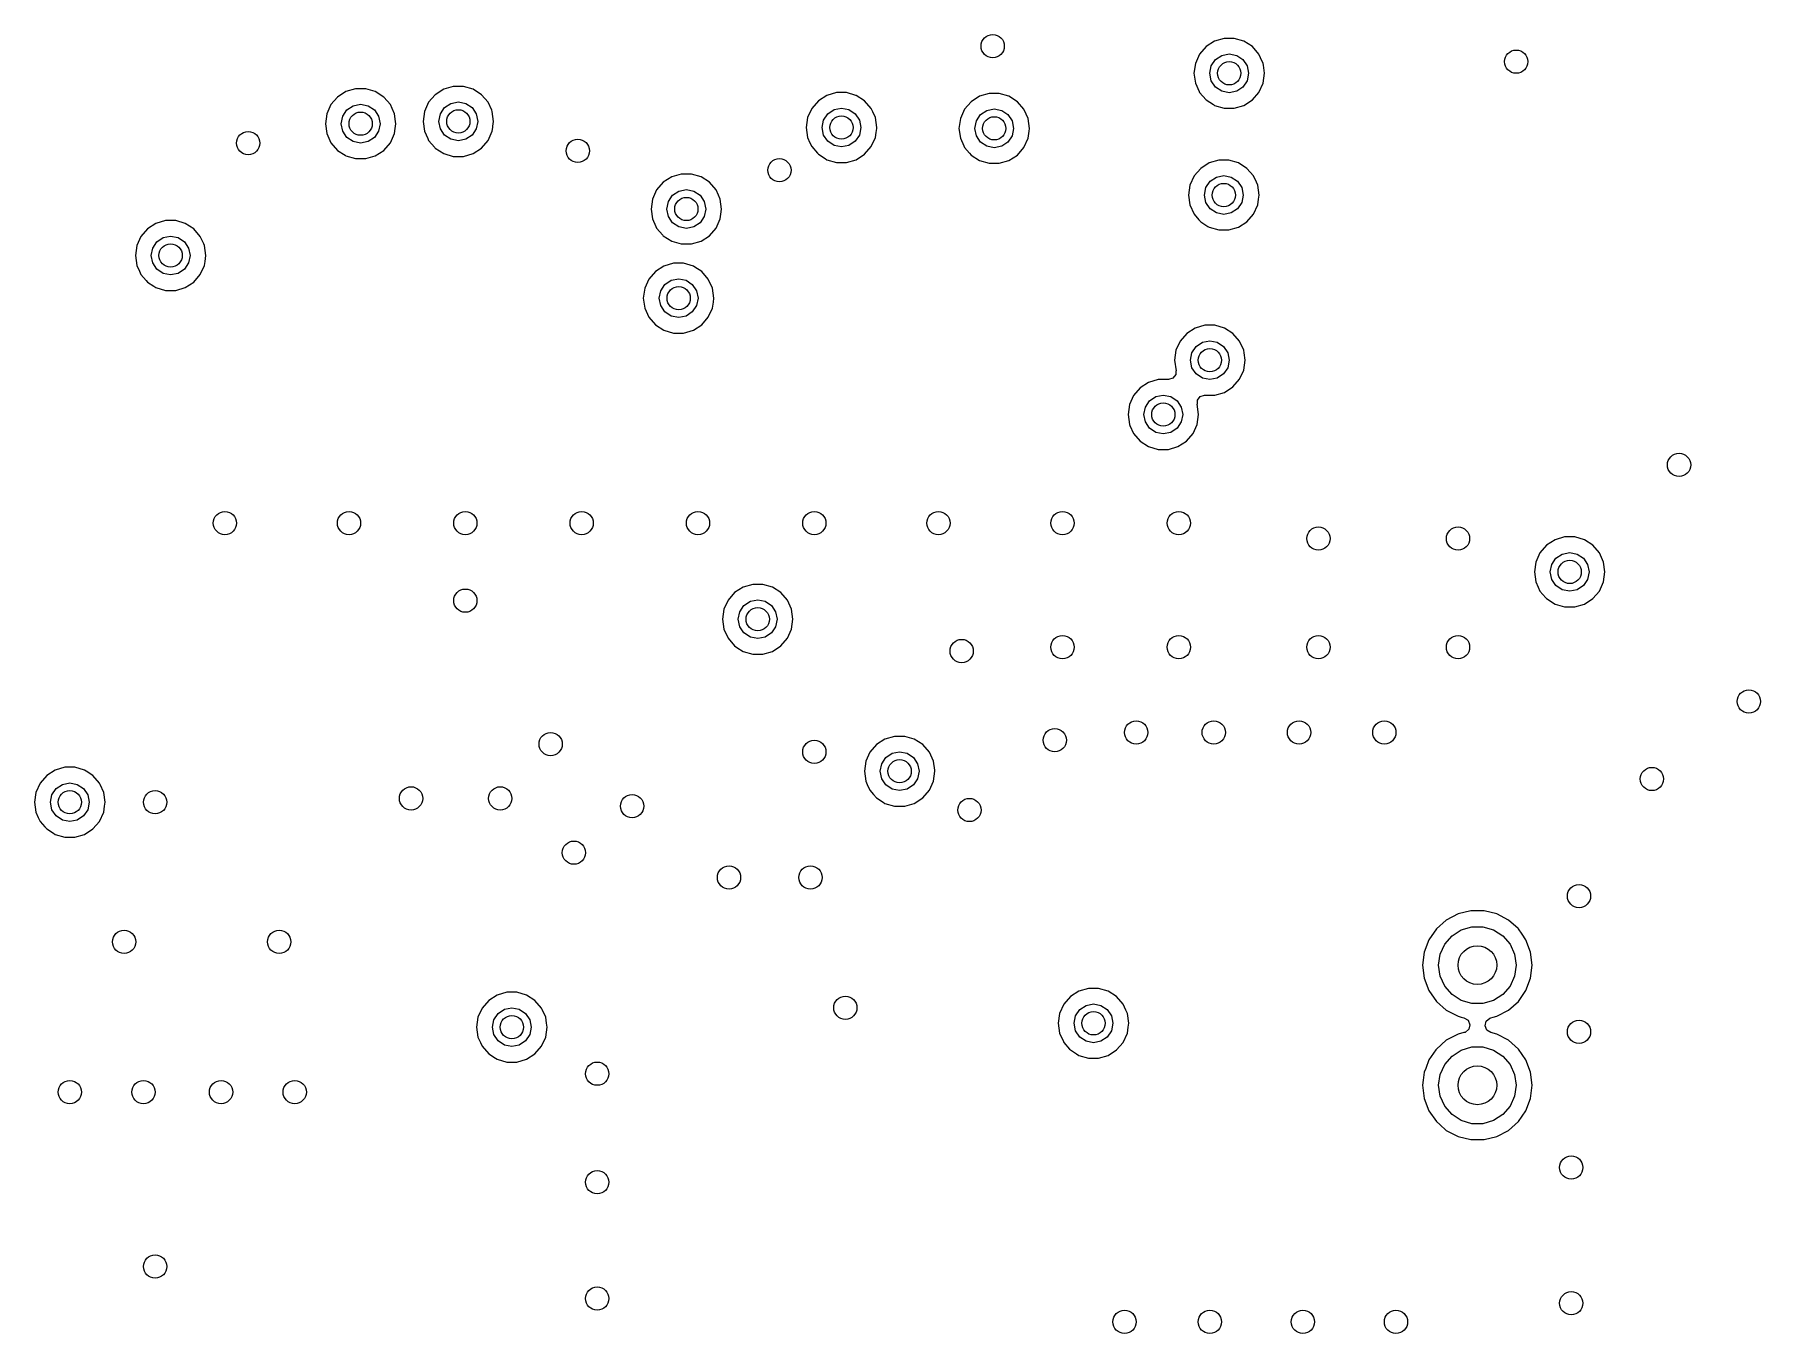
# Model space of a CAD drawing. Extents: x 100.3 to 185, y -144.7 to -85.3.
# Drawn here: x 121.64 to 143.9, y -121.15 to -104.4 of the extents above; entities that cross this region are included whole.
import ezdxf

# ---------------------------------------------------------------- set-up
doc = ezdxf.new("R2010")
doc.units = 0
doc.layers.add('BLACK', color=7, linetype='CONTINUOUS')

msp = doc.modelspace()

# ---------------------------------------------------------------- linework, layer by layer
at = {"layer": 'BLACK', "linetype": 'CONTINUOUS'}
for p, q in [((136.752, -104.556), (136.667, -104.654)), ((136.861, -104.486), (136.752, -104.556)), ((136.985, -104.45), (136.861, -104.486)), ((136.861, -104.486), (136.861, -104.486)), ((137.115, -104.45), (136.985, -104.45)), ((136.985, -104.45), (136.985, -104.45)), ((137.239, -104.486), (137.115, -104.45)), ((137.115, -104.45), (137.115, -104.45)), ((137.348, -104.556), (137.239, -104.486)), ((137.239, -104.486), (137.239, -104.486)), ((137.239, -104.486), (137.239, -104.486)), ((137.239, -104.486), (137.239, -104.486)), ((137.433, -104.654), (137.348, -104.556)), ((137.348, -104.556), (137.348, -104.556)), ((137.348, -104.556), (137.348, -104.556)), ((136.613, -104.772), (136.595, -104.9)), ((136.667, -104.654), (136.613, -104.772)), ((136.8, -104.9), (136.819, -104.804)), ((136.819, -104.804), (136.873, -104.723)), ((136.873, -104.723), (136.954, -104.669)), ((136.954, -104.669), (137.05, -104.65)), ((137.05, -104.65), (137.146, -104.669)), ((137.146, -104.669), (137.227, -104.723)), ((137.227, -104.723), (137.281, -104.804)), ((137.281, -104.804), (137.3, -104.9)), ((137.454, -104.7), (137.433, -104.654)), ((137.487, -104.772), (137.454, -104.7)), ((137.49, -104.797), (137.487, -104.772)), ((137.505, -104.9), (137.49, -104.797)), ((136.595, -104.9), (136.595, -104.9)), ((136.595, -104.9), (136.613, -105.028)), ((136.613, -105.028), (136.663, -105.136)), ((136.819, -104.996), (136.8, -104.9)), ((136.873, -105.077), (136.819, -104.996)), ((137.281, -104.996), (137.227, -105.077)), ((137.3, -104.9), (137.281, -104.996)), ((137.433, -105.146), (137.487, -105.028)), ((137.487, -105.028), (137.505, -104.9)), ((125.552, -105.206), (125.467, -105.304)), ((125.661, -105.136), (125.552, -105.206)), ((125.785, -105.099), (125.661, -105.136)), ((125.661, -105.136), (125.661, -105.136)), ((125.915, -105.099), (125.785, -105.099)), ((125.785, -105.099), (125.785, -105.099)), ((126.039, -105.136), (125.915, -105.099)), ((125.915, -105.099), (125.915, -105.099)), ((126.148, -105.206), (126.039, -105.136)), ((126.039, -105.136), (126.039, -105.136)), ((126.039, -105.136), (126.039, -105.136)), ((126.039, -105.136), (126.039, -105.136)), ((126.233, -105.304), (126.148, -105.206)), ((126.148, -105.206), (126.148, -105.206)), ((126.148, -105.206), (126.148, -105.206)), ((126.812, -105.176), (126.727, -105.274)), ((126.921, -105.106), (126.812, -105.176)), ((127.045, -105.069), (126.921, -105.106)), ((126.921, -105.106), (126.921, -105.106)), ((127.175, -105.069), (127.045, -105.069)), ((127.045, -105.069), (127.045, -105.069)), ((127.299, -105.106), (127.175, -105.069)), ((127.175, -105.069), (127.175, -105.069)), ((127.408, -105.176), (127.299, -105.106)), ((127.299, -105.106), (127.299, -105.106)), ((127.299, -105.106), (127.299, -105.106)), ((127.299, -105.106), (127.299, -105.106)), ((127.493, -105.274), (127.408, -105.176)), ((127.408, -105.176), (127.408, -105.176)), ((127.408, -105.176), (127.408, -105.176)), ((131.752, -105.256), (131.667, -105.354)), ((131.861, -105.186), (131.752, -105.256)), ((131.985, -105.149), (131.861, -105.186)), ((131.861, -105.186), (131.861, -105.186)), ((132.115, -105.149), (131.985, -105.149)), ((131.985, -105.149), (131.985, -105.149)), ((132.234, -105.185), (132.115, -105.149)), ((132.115, -105.149), (132.115, -105.149)), ((132.239, -105.186), (132.234, -105.185)), ((132.348, -105.256), (132.239, -105.186)), ((132.239, -105.186), (132.239, -105.186)), ((132.239, -105.186), (132.239, -105.186)), ((132.433, -105.354), (132.348, -105.256)), ((132.348, -105.256), (132.348, -105.256)), ((132.348, -105.256), (132.348, -105.256)), ((133.722, -105.266), (133.637, -105.364)), ((133.831, -105.196), (133.722, -105.266)), ((133.955, -105.159), (133.831, -105.196)), ((133.831, -105.196), (133.831, -105.196)), ((134.085, -105.159), (133.955, -105.159)), ((133.955, -105.159), (133.955, -105.159)), ((134.209, -105.196), (134.085, -105.159)), ((134.085, -105.159), (134.085, -105.159)), ((134.318, -105.266), (134.209, -105.196)), ((134.209, -105.196), (134.209, -105.196)), ((134.209, -105.196), (134.209, -105.196)), ((134.209, -105.196), (134.209, -105.196)), ((134.403, -105.364), (134.318, -105.266)), ((134.318, -105.266), (134.318, -105.266)), ((134.318, -105.266), (134.318, -105.266)), ((136.663, -105.136), (136.667, -105.146)), ((136.667, -105.146), (136.752, -105.244)), ((136.752, -105.244), (136.752, -105.244)), ((136.752, -105.244), (136.845, -105.304)), ((136.954, -105.131), (136.873, -105.077)), ((137.05, -105.15), (136.954, -105.131)), ((137.146, -105.131), (137.05, -105.15)), ((137.227, -105.077), (137.146, -105.131)), ((137.239, -105.314), (137.348, -105.244)), ((137.348, -105.244), (137.433, -105.146)), ((125.413, -105.422), (125.395, -105.55)), ((125.467, -105.304), (125.413, -105.422)), ((125.6, -105.55), (125.619, -105.454)), ((125.619, -105.454), (125.673, -105.373)), ((125.673, -105.373), (125.754, -105.319)), ((125.754, -105.319), (125.85, -105.3)), ((125.85, -105.3), (125.946, -105.319)), ((125.946, -105.319), (126.027, -105.373)), ((126.027, -105.373), (126.081, -105.454)), ((126.081, -105.454), (126.1, -105.55)), ((126.256, -105.354), (126.233, -105.304)), ((126.287, -105.422), (126.256, -105.354)), ((126.301, -105.52), (126.287, -105.422)), ((126.673, -105.392), (126.655, -105.52)), ((126.727, -105.274), (126.673, -105.392)), ((126.86, -105.52), (126.879, -105.424)), ((126.879, -105.424), (126.933, -105.343)), ((126.933, -105.343), (127.014, -105.289)), ((127.014, -105.289), (127.11, -105.27)), ((127.11, -105.27), (127.206, -105.289)), ((127.206, -105.289), (127.287, -105.343)), ((127.287, -105.343), (127.341, -105.424)), ((127.341, -105.424), (127.36, -105.52)), ((127.54, -105.376), (127.493, -105.274)), ((127.547, -105.392), (127.54, -105.376)), ((127.565, -105.52), (127.547, -105.392)), ((131.613, -105.472), (131.595, -105.6)), ((131.667, -105.354), (131.613, -105.472)), ((131.819, -105.504), (131.873, -105.423)), ((131.873, -105.423), (131.954, -105.369)), ((131.954, -105.369), (132.05, -105.35)), ((132.05, -105.35), (132.146, -105.369)), ((132.146, -105.369), (132.227, -105.423)), ((132.227, -105.423), (132.281, -105.504)), ((132.454, -105.399), (132.433, -105.354)), ((132.487, -105.472), (132.454, -105.399)), ((132.505, -105.6), (132.487, -105.472)), ((133.583, -105.482), (133.565, -105.61)), ((133.637, -105.364), (133.583, -105.482)), ((133.789, -105.514), (133.843, -105.433)), ((133.843, -105.433), (133.924, -105.379)), ((133.924, -105.379), (134.02, -105.36)), ((134.02, -105.36), (134.116, -105.379)), ((134.116, -105.379), (134.197, -105.433)), ((134.197, -105.433), (134.251, -105.514)), ((134.432, -105.428), (134.403, -105.364)), ((134.457, -105.482), (134.432, -105.428)), ((134.475, -105.61), (134.457, -105.482)), ((136.845, -105.304), (136.861, -105.314)), ((136.861, -105.314), (136.985, -105.35)), ((136.985, -105.35), (136.985, -105.35)), ((136.985, -105.35), (137.115, -105.35)), ((137.115, -105.35), (137.239, -105.314)), ((137.115, -105.35), (137.115, -105.35)), ((125.395, -105.55), (125.395, -105.55)), ((125.395, -105.55), (125.413, -105.678)), ((125.413, -105.678), (125.441, -105.738)), ((125.619, -105.646), (125.6, -105.55)), ((125.673, -105.727), (125.619, -105.646)), ((126.081, -105.646), (126.027, -105.727)), ((126.1, -105.55), (126.081, -105.646)), ((126.233, -105.796), (126.287, -105.678)), ((126.287, -105.678), (126.296, -105.612)), ((126.296, -105.612), (126.305, -105.55)), ((126.305, -105.55), (126.301, -105.52)), ((126.305, -105.55), (126.305, -105.55)), ((126.655, -105.52), (126.655, -105.52)), ((126.655, -105.52), (126.673, -105.648)), ((126.673, -105.648), (126.716, -105.741)), ((126.879, -105.616), (126.86, -105.52)), ((126.933, -105.697), (126.879, -105.616)), ((127.014, -105.751), (126.933, -105.697)), ((127.287, -105.697), (127.206, -105.751)), ((127.341, -105.616), (127.287, -105.697)), ((127.36, -105.52), (127.341, -105.616)), ((127.493, -105.766), (127.547, -105.648)), ((127.547, -105.648), (127.554, -105.6)), ((127.554, -105.6), (127.556, -105.582)), ((127.556, -105.582), (127.565, -105.52)), ((127.565, -105.52), (127.565, -105.52)), ((131.595, -105.6), (131.595, -105.6)), ((131.595, -105.6), (131.613, -105.728)), ((131.8, -105.6), (131.819, -105.504)), ((131.819, -105.696), (131.8, -105.6)), ((131.873, -105.777), (131.819, -105.696)), ((132.281, -105.696), (132.227, -105.777)), ((132.281, -105.504), (132.3, -105.6)), ((132.3, -105.6), (132.281, -105.696)), ((132.487, -105.728), (132.496, -105.665)), ((132.496, -105.665), (132.504, -105.61)), ((132.504, -105.61), (132.505, -105.6)), ((132.505, -105.6), (132.505, -105.6)), ((133.565, -105.61), (133.565, -105.61)), ((133.565, -105.61), (133.583, -105.738)), ((133.77, -105.61), (133.789, -105.514)), ((133.789, -105.706), (133.77, -105.61)), ((133.843, -105.787), (133.789, -105.706)), ((134.251, -105.706), (134.197, -105.787)), ((134.251, -105.514), (134.27, -105.61)), ((134.27, -105.61), (134.251, -105.706)), ((134.457, -105.738), (134.47, -105.648)), ((134.47, -105.648), (134.475, -105.612)), ((134.475, -105.612), (134.475, -105.61)), ((134.475, -105.61), (134.475, -105.61)), ((125.441, -105.738), (125.467, -105.796)), ((125.467, -105.796), (125.552, -105.894)), ((125.552, -105.894), (125.552, -105.894)), ((125.552, -105.894), (125.649, -105.956)), ((125.754, -105.781), (125.673, -105.727)), ((125.85, -105.8), (125.754, -105.781)), ((125.946, -105.781), (125.85, -105.8)), ((126.027, -105.727), (125.946, -105.781)), ((126.039, -105.964), (126.148, -105.894)), ((126.148, -105.894), (126.233, -105.796)), ((126.716, -105.741), (126.727, -105.766)), ((126.727, -105.766), (126.805, -105.856)), ((126.805, -105.856), (126.812, -105.864)), ((126.812, -105.864), (126.921, -105.934)), ((127.11, -105.77), (127.014, -105.751)), ((127.206, -105.751), (127.11, -105.77)), ((127.299, -105.934), (127.408, -105.864)), ((127.408, -105.864), (127.493, -105.766)), ((131.613, -105.728), (131.644, -105.796)), ((131.644, -105.796), (131.667, -105.846)), ((131.667, -105.846), (131.739, -105.929)), ((131.739, -105.929), (131.752, -105.944)), ((131.954, -105.831), (131.873, -105.777)), ((132.05, -105.85), (131.954, -105.831)), ((132.146, -105.831), (132.05, -105.85)), ((132.227, -105.777), (132.146, -105.831)), ((132.348, -105.944), (132.433, -105.846)), ((132.433, -105.846), (132.487, -105.728)), ((133.583, -105.738), (133.628, -105.836)), ((133.628, -105.836), (133.637, -105.856)), ((133.637, -105.856), (133.7, -105.929)), ((133.7, -105.929), (133.722, -105.954)), ((133.924, -105.841), (133.843, -105.787)), ((134.02, -105.86), (133.924, -105.841)), ((134.116, -105.841), (134.02, -105.86)), ((134.197, -105.787), (134.116, -105.841)), ((134.318, -105.954), (134.403, -105.856)), ((134.403, -105.856), (134.457, -105.738)), ((125.649, -105.956), (125.661, -105.964)), ((125.661, -105.964), (125.785, -106)), ((125.785, -106), (125.785, -106)), ((125.785, -106), (125.915, -106)), ((125.915, -106), (126.039, -105.964)), ((125.915, -106), (125.915, -106)), ((126.921, -105.934), (126.921, -105.934)), ((126.921, -105.934), (127.045, -105.971)), ((127.045, -105.971), (127.045, -105.971)), ((127.045, -105.971), (127.175, -105.971)), ((127.175, -105.971), (127.299, -105.934)), ((127.175, -105.971), (127.175, -105.971)), ((131.752, -105.944), (131.84, -106)), ((131.84, -106), (131.861, -106.014)), ((131.861, -106.014), (131.985, -106.05)), ((131.985, -106.05), (131.985, -106.05)), ((131.985, -106.05), (132.115, -106.05)), ((132.115, -106.05), (132.239, -106.014)), ((132.115, -106.05), (132.115, -106.05)), ((132.239, -106.014), (132.348, -105.944)), ((133.722, -105.954), (133.831, -106.024)), ((133.831, -106.024), (133.831, -106.024)), ((133.831, -106.024), (133.955, -106.06)), ((133.955, -106.06), (133.955, -106.06)), ((133.955, -106.06), (134.085, -106.06)), ((134.085, -106.06), (134.209, -106.024)), ((134.085, -106.06), (134.085, -106.06)), ((134.209, -106.024), (134.318, -105.954)), ((136.682, -106.126), (136.597, -106.224)), ((136.791, -106.056), (136.682, -106.126)), ((136.915, -106.019), (136.791, -106.056)), ((136.791, -106.056), (136.791, -106.056)), ((137.045, -106.019), (136.915, -106.019)), ((136.915, -106.019), (136.915, -106.019)), ((137.169, -106.056), (137.045, -106.019)), ((137.045, -106.019), (137.045, -106.019)), ((137.278, -106.126), (137.169, -106.056)), ((137.169, -106.056), (137.169, -106.056)), ((137.169, -106.056), (137.169, -106.056)), ((137.169, -106.056), (137.169, -106.056)), ((137.363, -106.224), (137.278, -106.126)), ((137.278, -106.126), (137.278, -106.126)), ((137.278, -106.126), (137.278, -106.126)), ((129.752, -106.306), (129.667, -106.404)), ((129.861, -106.236), (129.752, -106.306)), ((129.985, -106.2), (129.861, -106.236)), ((129.861, -106.236), (129.861, -106.236)), ((130.115, -106.2), (129.985, -106.2)), ((129.985, -106.2), (129.985, -106.2)), ((130.239, -106.236), (130.115, -106.2)), ((130.115, -106.2), (130.115, -106.2)), ((130.348, -106.306), (130.239, -106.236)), ((130.239, -106.236), (130.239, -106.236)), ((130.239, -106.236), (130.239, -106.236)), ((130.239, -106.236), (130.239, -106.236)), ((130.433, -106.404), (130.348, -106.306)), ((130.348, -106.306), (130.348, -106.306)), ((130.348, -106.306), (130.348, -106.306)), ((136.543, -106.342), (136.525, -106.47)), ((136.597, -106.224), (136.543, -106.342)), ((136.73, -106.47), (136.749, -106.374)), ((136.749, -106.374), (136.803, -106.293)), ((136.803, -106.293), (136.884, -106.239)), ((136.884, -106.239), (136.98, -106.22)), ((136.98, -106.22), (137.076, -106.239)), ((137.076, -106.239), (137.157, -106.293)), ((137.157, -106.293), (137.211, -106.374)), ((137.211, -106.374), (137.23, -106.47)), ((137.4, -106.306), (137.363, -106.224)), ((137.417, -106.342), (137.4, -106.306)), ((137.435, -106.47), (137.417, -106.342)), ((129.613, -106.522), (129.595, -106.65)), ((129.667, -106.404), (129.613, -106.522)), ((129.8, -106.65), (129.819, -106.554)), ((129.819, -106.554), (129.873, -106.473)), ((129.873, -106.473), (129.954, -106.419)), ((129.954, -106.419), (130.05, -106.4)), ((130.05, -106.4), (130.146, -106.419)), ((130.146, -106.419), (130.227, -106.473)), ((130.227, -106.473), (130.281, -106.554)), ((130.281, -106.554), (130.3, -106.65)), ((130.463, -106.47), (130.433, -106.404)), ((130.487, -106.522), (130.463, -106.47)), ((130.505, -106.65), (130.487, -106.522)), ((130.487, -106.522), (130.487, -106.522)), ((136.525, -106.47), (136.525, -106.47)), ((136.525, -106.47), (136.543, -106.598)), ((136.543, -106.598), (136.597, -106.716)), ((136.749, -106.566), (136.73, -106.47)), ((136.803, -106.647), (136.749, -106.566)), ((137.211, -106.566), (137.157, -106.647)), ((137.23, -106.47), (137.211, -106.566)), ((137.363, -106.716), (137.417, -106.598)), ((137.417, -106.598), (137.428, -106.522)), ((137.428, -106.522), (137.435, -106.47)), ((137.435, -106.47), (137.435, -106.47)), ((123.335, -106.799), (123.211, -106.835)), ((123.465, -106.799), (123.335, -106.799)), ((123.335, -106.799), (123.335, -106.799)), ((123.589, -106.835), (123.465, -106.799)), ((123.465, -106.799), (123.465, -106.799)), ((129.595, -106.65), (129.595, -106.65)), ((129.595, -106.65), (129.613, -106.778)), ((129.613, -106.778), (129.657, -106.874)), ((129.819, -106.746), (129.8, -106.65)), ((129.873, -106.827), (129.819, -106.746)), ((130.281, -106.746), (130.227, -106.827)), ((130.3, -106.65), (130.281, -106.746)), ((130.433, -106.896), (130.487, -106.778)), ((130.487, -106.778), (130.496, -106.716)), ((130.496, -106.716), (130.505, -106.65)), ((130.505, -106.65), (130.505, -106.65)), ((136.597, -106.716), (136.597, -106.716)), ((136.597, -106.716), (136.66, -106.789)), ((136.66, -106.789), (136.682, -106.814)), ((136.682, -106.814), (136.776, -106.874)), ((136.884, -106.701), (136.803, -106.647)), ((136.98, -106.72), (136.884, -106.701)), ((137.076, -106.701), (136.98, -106.72)), ((137.157, -106.647), (137.076, -106.701)), ((137.169, -106.884), (137.278, -106.814)), ((137.278, -106.814), (137.363, -106.716)), ((123.017, -107.003), (122.963, -107.121)), ((123.102, -106.906), (123.017, -107.003)), ((123.211, -106.835), (123.102, -106.906)), ((123.211, -106.835), (123.211, -106.835)), ((123.223, -107.073), (123.304, -107.019)), ((123.304, -107.019), (123.4, -106.999)), ((123.4, -106.999), (123.496, -107.019)), ((123.496, -107.019), (123.577, -107.073)), ((123.698, -106.906), (123.589, -106.835)), ((123.589, -106.835), (123.589, -106.835)), ((123.589, -106.835), (123.589, -106.835)), ((123.589, -106.835), (123.589, -106.835)), ((123.783, -107.003), (123.698, -106.906)), ((123.698, -106.906), (123.698, -106.906)), ((123.698, -106.906), (123.698, -106.906)), ((123.827, -107.1), (123.783, -107.003)), ((129.657, -106.874), (129.667, -106.896)), ((129.667, -106.896), (129.745, -106.986)), ((129.745, -106.986), (129.752, -106.994)), ((129.752, -106.994), (129.861, -107.064)), ((129.954, -106.881), (129.873, -106.827)), ((130.05, -106.9), (129.954, -106.881)), ((130.146, -106.881), (130.05, -106.9)), ((130.227, -106.827), (130.146, -106.881)), ((130.239, -107.064), (130.348, -106.994)), ((130.348, -106.994), (130.433, -106.896)), ((136.776, -106.874), (136.791, -106.884)), ((136.791, -106.884), (136.915, -106.92)), ((136.915, -106.92), (136.915, -106.92)), ((136.915, -106.92), (137.045, -106.92)), ((137.045, -106.92), (137.169, -106.884)), ((137.045, -106.92), (137.045, -106.92)), ((122.963, -107.121), (122.945, -107.249)), ((122.945, -107.249), (122.945, -107.25)), ((122.945, -107.25), (122.963, -107.378)), ((123.15, -107.249), (123.169, -107.154)), ((123.169, -107.345), (123.15, -107.249)), ((123.169, -107.154), (123.223, -107.073)), ((123.577, -107.073), (123.631, -107.154)), ((123.631, -107.154), (123.65, -107.249)), ((123.65, -107.249), (123.631, -107.345)), ((123.837, -107.121), (123.827, -107.1)), ((123.855, -107.249), (123.837, -107.121)), ((123.844, -107.325), (123.855, -107.25)), ((123.855, -107.25), (123.855, -107.249)), ((129.861, -107.064), (129.861, -107.064)), ((129.861, -107.064), (129.985, -107.1)), ((129.985, -107.1), (129.985, -107.1)), ((129.985, -107.1), (130.115, -107.1)), ((130.115, -107.1), (130.239, -107.064)), ((130.115, -107.1), (130.115, -107.1)), ((122.963, -107.378), (122.998, -107.453)), ((122.998, -107.453), (123.017, -107.496)), ((123.223, -107.426), (123.169, -107.345)), ((123.304, -107.48), (123.223, -107.426)), ((123.4, -107.499), (123.304, -107.48)), ((123.496, -107.48), (123.4, -107.499)), ((123.577, -107.426), (123.496, -107.48)), ((123.631, -107.345), (123.577, -107.426)), ((123.783, -107.496), (123.837, -107.378)), ((123.837, -107.378), (123.844, -107.325)), ((129.652, -107.456), (129.568, -107.554)), ((129.761, -107.386), (129.652, -107.456)), ((129.886, -107.349), (129.761, -107.386)), ((129.761, -107.386), (129.761, -107.386)), ((130.015, -107.349), (129.886, -107.349)), ((129.886, -107.349), (129.886, -107.349)), ((130.14, -107.386), (130.015, -107.349)), ((130.015, -107.349), (130.015, -107.349)), ((130.161, -107.4), (130.14, -107.386)), ((130.14, -107.386), (130.14, -107.386)), ((130.14, -107.386), (130.14, -107.386)), ((130.14, -107.386), (130.14, -107.386)), ((130.249, -107.456), (130.161, -107.4)), ((130.333, -107.554), (130.249, -107.456)), ((130.249, -107.456), (130.249, -107.456)), ((130.249, -107.456), (130.249, -107.456)), ((123.017, -107.496), (123.083, -107.571)), ((123.083, -107.571), (123.102, -107.593)), ((123.102, -107.593), (123.184, -107.646)), ((123.184, -107.646), (123.211, -107.664)), ((123.211, -107.664), (123.335, -107.7)), ((123.335, -107.7), (123.335, -107.7)), ((123.335, -107.7), (123.465, -107.7)), ((123.465, -107.7), (123.589, -107.664)), ((123.465, -107.7), (123.465, -107.7)), ((123.589, -107.664), (123.698, -107.593)), ((123.698, -107.593), (123.783, -107.496)), ((129.514, -107.672), (129.495, -107.8)), ((129.568, -107.554), (129.514, -107.672)), ((129.701, -107.8), (129.72, -107.704)), ((129.72, -107.704), (129.774, -107.623)), ((129.774, -107.623), (129.855, -107.569)), ((129.855, -107.569), (129.951, -107.55)), ((129.951, -107.55), (130.046, -107.569)), ((130.046, -107.569), (130.127, -107.623)), ((130.127, -107.623), (130.181, -107.704)), ((130.181, -107.704), (130.201, -107.8)), ((130.387, -107.672), (130.333, -107.554)), ((130.333, -107.554), (130.333, -107.554)), ((130.406, -107.8), (130.387, -107.672)), ((129.495, -107.8), (129.495, -107.8)), ((129.495, -107.8), (129.514, -107.928)), ((129.514, -107.928), (129.568, -108.046)), ((129.72, -107.896), (129.701, -107.8)), ((129.774, -107.977), (129.72, -107.896)), ((130.181, -107.896), (130.127, -107.977)), ((130.201, -107.8), (130.181, -107.896)), ((130.333, -108.046), (130.387, -107.928)), ((130.387, -107.928), (130.398, -107.85)), ((130.398, -107.85), (130.406, -107.8)), ((130.406, -107.8), (130.406, -107.8)), ((129.568, -108.046), (129.568, -108.046)), ((129.568, -108.046), (129.652, -108.144)), ((129.652, -108.144), (129.652, -108.144)), ((129.652, -108.144), (129.761, -108.214)), ((129.855, -108.031), (129.774, -107.977)), ((129.951, -108.05), (129.855, -108.031)), ((130.046, -108.031), (129.951, -108.05)), ((130.127, -107.977), (130.046, -108.031)), ((130.14, -108.214), (130.249, -108.144)), ((130.249, -108.144), (130.333, -108.046)), ((136.735, -108.149), (136.611, -108.186)), ((136.865, -108.149), (136.735, -108.149)), ((136.735, -108.149), (136.735, -108.149)), ((136.989, -108.186), (136.865, -108.149)), ((136.865, -108.149), (136.865, -108.149)), ((129.761, -108.214), (129.761, -108.214)), ((129.761, -108.214), (129.886, -108.25)), ((129.886, -108.25), (129.886, -108.25)), ((129.886, -108.25), (130.015, -108.25)), ((130.015, -108.25), (130.14, -108.214)), ((130.015, -108.25), (130.015, -108.25)), ((136.417, -108.354), (136.363, -108.472)), ((136.502, -108.256), (136.417, -108.354)), ((136.611, -108.186), (136.502, -108.256)), ((136.611, -108.186), (136.611, -108.186)), ((136.623, -108.423), (136.704, -108.369)), ((136.704, -108.369), (136.8, -108.35)), ((136.8, -108.35), (136.896, -108.369)), ((136.896, -108.369), (136.977, -108.423)), ((137.098, -108.256), (136.989, -108.186)), ((136.989, -108.186), (136.989, -108.186)), ((136.989, -108.186), (136.989, -108.186)), ((136.989, -108.186), (136.989, -108.186)), ((137.183, -108.354), (137.098, -108.256)), ((137.098, -108.256), (137.098, -108.256)), ((137.098, -108.256), (137.098, -108.256)), ((137.237, -108.472), (137.183, -108.354)), ((137.183, -108.354), (137.183, -108.354)), ((136.363, -108.472), (136.345, -108.6)), ((136.345, -108.6), (136.345, -108.6)), ((136.345, -108.6), (136.364, -108.735)), ((136.55, -108.6), (136.569, -108.504)), ((136.569, -108.696), (136.55, -108.6)), ((136.569, -108.504), (136.623, -108.423)), ((136.977, -108.423), (137.031, -108.504)), ((137.031, -108.504), (137.05, -108.6)), ((137.05, -108.6), (137.031, -108.696)), ((137.242, -108.505), (137.237, -108.472)), ((137.237, -108.728), (137.255, -108.6)), ((137.255, -108.6), (137.242, -108.505)), ((136.36, -108.784), (136.323, -108.832)), ((136.361, -108.736), (136.36, -108.784)), ((136.364, -108.735), (136.361, -108.736)), ((136.623, -108.777), (136.569, -108.696)), ((136.704, -108.831), (136.623, -108.777)), ((136.977, -108.777), (136.896, -108.831)), ((137.031, -108.696), (136.977, -108.777)), ((137.183, -108.846), (137.237, -108.728)), ((135.902, -108.956), (135.817, -109.054)), ((136.011, -108.886), (135.902, -108.956)), ((136.135, -108.849), (136.011, -108.886)), ((136.011, -108.886), (136.011, -108.886)), ((136.267, -108.849), (136.135, -108.849)), ((136.323, -108.832), (136.267, -108.849)), ((136.8, -108.85), (136.704, -108.831)), ((136.896, -108.831), (136.8, -108.85)), ((136.865, -109.05), (136.989, -109.014)), ((136.989, -109.014), (137.098, -108.944)), ((137.098, -108.944), (137.183, -108.846)), ((135.763, -109.172), (135.745, -109.3)), ((135.817, -109.054), (135.763, -109.172)), ((135.95, -109.3), (135.969, -109.204)), ((135.969, -109.204), (136.023, -109.123)), ((136.023, -109.123), (136.104, -109.069)), ((136.104, -109.069), (136.2, -109.05)), ((136.2, -109.05), (136.296, -109.069)), ((136.296, -109.069), (136.377, -109.123)), ((136.377, -109.123), (136.431, -109.204)), ((136.431, -109.204), (136.45, -109.3)), ((136.636, -109.165), (136.639, -109.164)), ((136.655, -109.3), (136.636, -109.165)), ((136.639, -109.164), (136.64, -109.116)), ((136.64, -109.116), (136.677, -109.068)), ((136.677, -109.068), (136.733, -109.05)), ((136.733, -109.05), (136.865, -109.05)), ((136.865, -109.05), (136.865, -109.05)), ((135.745, -109.3), (135.745, -109.3)), ((135.745, -109.3), (135.763, -109.428)), ((135.763, -109.428), (135.769, -109.441)), ((135.769, -109.441), (135.817, -109.546)), ((135.969, -109.396), (135.95, -109.3)), ((136.023, -109.477), (135.969, -109.396)), ((136.104, -109.531), (136.023, -109.477)), ((136.377, -109.477), (136.296, -109.531)), ((136.431, -109.396), (136.377, -109.477)), ((136.45, -109.3), (136.431, -109.396)), ((136.583, -109.546), (136.637, -109.428)), ((136.637, -109.428), (136.655, -109.3)), ((136.655, -109.3), (136.655, -109.3)), ((135.817, -109.546), (135.902, -109.644)), ((135.902, -109.644), (135.902, -109.644)), ((135.902, -109.644), (136.011, -109.714)), ((136.011, -109.714), (136.011, -109.714)), ((136.011, -109.714), (136.135, -109.75)), ((136.2, -109.55), (136.104, -109.531)), ((136.296, -109.531), (136.2, -109.55)), ((136.265, -109.75), (136.389, -109.714)), ((136.389, -109.714), (136.498, -109.644)), ((136.498, -109.644), (136.583, -109.546)), ((136.135, -109.75), (136.135, -109.75)), ((136.135, -109.75), (136.265, -109.75)), ((136.265, -109.75), (136.265, -109.75)), ((141.142, -110.986), (141.057, -111.084)), ((141.251, -110.916), (141.142, -110.986)), ((141.375, -110.879), (141.251, -110.916)), ((141.251, -110.916), (141.251, -110.916)), ((141.505, -110.879), (141.375, -110.879)), ((141.375, -110.879), (141.375, -110.879)), ((141.629, -110.916), (141.505, -110.879)), ((141.505, -110.879), (141.505, -110.879)), ((141.738, -110.986), (141.629, -110.916)), ((141.629, -110.916), (141.629, -110.916)), ((141.629, -110.916), (141.629, -110.916)), ((141.629, -110.916), (141.629, -110.916)), ((141.823, -111.084), (141.738, -110.986)), ((141.738, -110.986), (141.738, -110.986)), ((141.738, -110.986), (141.738, -110.986)), ((141.003, -111.202), (140.985, -111.33)), ((141.057, -111.084), (141.003, -111.202)), ((141.19, -111.33), (141.209, -111.234)), ((141.209, -111.234), (141.263, -111.153)), ((141.263, -111.153), (141.344, -111.099)), ((141.344, -111.099), (141.44, -111.08)), ((141.44, -111.08), (141.536, -111.099)), ((141.536, -111.099), (141.617, -111.153)), ((141.617, -111.153), (141.671, -111.234)), ((141.671, -111.234), (141.69, -111.33)), ((141.877, -111.202), (141.823, -111.084)), ((141.895, -111.33), (141.877, -111.202)), ((130.905, -111.49), (130.781, -111.526)), ((131.035, -111.49), (130.905, -111.49)), ((130.905, -111.49), (130.905, -111.49)), ((131.159, -111.526), (131.035, -111.49)), ((131.035, -111.49), (131.035, -111.49)), ((140.985, -111.33), (140.985, -111.33)), ((140.985, -111.33), (141.003, -111.458)), ((141.003, -111.458), (141.034, -111.526)), ((141.209, -111.426), (141.19, -111.33)), ((141.263, -111.507), (141.209, -111.426)), ((141.671, -111.426), (141.617, -111.507)), ((141.69, -111.33), (141.671, -111.426)), ((141.823, -111.576), (141.877, -111.458)), ((141.877, -111.458), (141.895, -111.33)), ((130.587, -111.694), (130.534, -111.812)), ((130.672, -111.596), (130.587, -111.694)), ((130.781, -111.526), (130.672, -111.596)), ((130.781, -111.526), (130.781, -111.526)), ((130.793, -111.764), (130.875, -111.709)), ((130.875, -111.709), (130.97, -111.69)), ((130.97, -111.69), (131.066, -111.709)), ((131.066, -111.709), (131.147, -111.764)), ((131.268, -111.596), (131.159, -111.526)), ((131.159, -111.526), (131.159, -111.526)), ((131.159, -111.526), (131.159, -111.526)), ((131.159, -111.526), (131.159, -111.526)), ((131.353, -111.694), (131.268, -111.596)), ((131.268, -111.596), (131.268, -111.596)), ((131.268, -111.596), (131.268, -111.596)), ((131.407, -111.812), (131.353, -111.694)), ((141.034, -111.526), (141.057, -111.576)), ((141.057, -111.576), (141.133, -111.664)), ((141.133, -111.664), (141.142, -111.674)), ((141.142, -111.674), (141.251, -111.744)), ((141.344, -111.561), (141.263, -111.507)), ((141.44, -111.58), (141.344, -111.561)), ((141.536, -111.561), (141.44, -111.58)), ((141.617, -111.507), (141.536, -111.561)), ((141.629, -111.744), (141.738, -111.674)), ((141.738, -111.674), (141.823, -111.576)), ((130.534, -111.812), (130.515, -111.94)), ((130.515, -111.94), (130.515, -111.94)), ((130.515, -111.94), (130.534, -112.069)), ((130.72, -111.94), (130.739, -111.845)), ((130.739, -112.036), (130.72, -111.94)), ((130.739, -111.845), (130.793, -111.764)), ((131.147, -111.764), (131.201, -111.845)), ((131.201, -111.845), (131.22, -111.94)), ((131.22, -111.94), (131.201, -112.036)), ((131.425, -111.94), (131.407, -111.812)), ((131.407, -112.069), (131.425, -111.94)), ((141.251, -111.744), (141.251, -111.744)), ((141.251, -111.744), (141.375, -111.78)), ((141.375, -111.78), (141.375, -111.78)), ((141.375, -111.78), (141.505, -111.78)), ((141.505, -111.78), (141.629, -111.744)), ((141.505, -111.78), (141.505, -111.78)), ((130.534, -112.069), (130.587, -112.186)), ((130.793, -112.117), (130.739, -112.036)), ((130.875, -112.171), (130.793, -112.117)), ((131.147, -112.117), (131.066, -112.171)), ((131.201, -112.036), (131.147, -112.117)), ((131.353, -112.186), (131.407, -112.069)), ((130.587, -112.186), (130.587, -112.186)), ((130.587, -112.186), (130.672, -112.284)), ((130.672, -112.284), (130.672, -112.284)), ((130.672, -112.284), (130.702, -112.304)), ((130.702, -112.304), (130.781, -112.354)), ((130.781, -112.354), (130.905, -112.391)), ((130.97, -112.19), (130.875, -112.171)), ((131.066, -112.171), (130.97, -112.19)), ((131.035, -112.391), (131.159, -112.354)), ((131.159, -112.354), (131.268, -112.284)), ((131.268, -112.284), (131.353, -112.186)), ((130.905, -112.391), (130.905, -112.391)), ((130.905, -112.391), (131.035, -112.391)), ((131.035, -112.391), (131.035, -112.391)), ((132.611, -113.486), (132.502, -113.556)), ((132.735, -113.45), (132.611, -113.486)), ((132.611, -113.486), (132.611, -113.486)), ((132.865, -113.45), (132.735, -113.45)), ((132.735, -113.45), (132.735, -113.45)), ((132.989, -113.486), (132.865, -113.45)), ((132.865, -113.45), (132.865, -113.45)), ((133.098, -113.556), (132.989, -113.486)), ((132.989, -113.486), (132.989, -113.486)), ((132.989, -113.486), (132.989, -113.486)), ((132.989, -113.486), (132.989, -113.486)), ((132.417, -113.654), (132.363, -113.772)), ((132.502, -113.556), (132.417, -113.654)), ((132.569, -113.804), (132.623, -113.723)), ((132.623, -113.723), (132.704, -113.669)), ((132.704, -113.669), (132.8, -113.65)), ((132.8, -113.65), (132.896, -113.669)), ((132.896, -113.669), (132.977, -113.723)), ((132.977, -113.723), (133.031, -113.804)), ((133.183, -113.654), (133.098, -113.556)), ((133.098, -113.556), (133.098, -113.556)), ((133.098, -113.556), (133.098, -113.556)), ((133.237, -113.772), (133.183, -113.654)), ((133.183, -113.654), (133.183, -113.654)), ((121.911, -113.886), (121.802, -113.956)), ((122.035, -113.849), (121.911, -113.886)), ((121.911, -113.886), (121.911, -113.886)), ((122.165, -113.849), (122.035, -113.849)), ((122.035, -113.849), (122.035, -113.849)), ((122.289, -113.886), (122.165, -113.849)), ((122.165, -113.849), (122.165, -113.849)), ((122.311, -113.9), (122.289, -113.886)), ((122.289, -113.886), (122.289, -113.886)), ((122.289, -113.886), (122.289, -113.886)), ((122.289, -113.886), (122.289, -113.886)), ((122.398, -113.956), (122.311, -113.9)), ((132.363, -113.772), (132.345, -113.9)), ((132.345, -113.9), (132.345, -113.9)), ((132.345, -113.9), (132.363, -114.028)), ((132.55, -113.9), (132.569, -113.804)), ((132.569, -113.996), (132.55, -113.9)), ((133.031, -113.804), (133.05, -113.9)), ((133.05, -113.9), (133.031, -113.996)), ((133.253, -113.886), (133.237, -113.772)), ((133.237, -114.028), (133.255, -113.9)), ((133.255, -113.9), (133.253, -113.886)), ((121.717, -114.054), (121.663, -114.172)), ((121.802, -113.956), (121.717, -114.054)), ((121.869, -114.204), (121.923, -114.123)), ((121.923, -114.123), (122.004, -114.069)), ((122.004, -114.069), (122.1, -114.05)), ((122.1, -114.05), (122.196, -114.069)), ((122.196, -114.069), (122.277, -114.123)), ((122.277, -114.123), (122.331, -114.204)), ((122.483, -114.054), (122.398, -113.956)), ((122.398, -113.956), (122.398, -113.956)), ((122.398, -113.956), (122.398, -113.956)), ((122.491, -114.071), (122.483, -114.054)), ((122.537, -114.172), (122.491, -114.071)), ((132.363, -114.028), (132.383, -114.071)), ((132.383, -114.071), (132.417, -114.146)), ((132.417, -114.146), (132.464, -114.2)), ((132.623, -114.077), (132.569, -113.996)), ((132.704, -114.131), (132.623, -114.077)), ((132.8, -114.15), (132.704, -114.131)), ((132.896, -114.131), (132.8, -114.15)), ((132.977, -114.077), (132.896, -114.131)), ((133.031, -113.996), (132.977, -114.077)), ((133.098, -114.244), (133.183, -114.146)), ((133.183, -114.146), (133.237, -114.028)), ((121.663, -114.172), (121.645, -114.3)), ((121.645, -114.3), (121.645, -114.3)), ((121.645, -114.3), (121.663, -114.428)), ((121.85, -114.3), (121.869, -114.204)), ((121.869, -114.396), (121.85, -114.3)), ((122.331, -114.204), (122.35, -114.3)), ((122.35, -114.3), (122.331, -114.396)), ((122.555, -114.3), (122.537, -114.172)), ((122.537, -114.428), (122.548, -114.35)), ((122.548, -114.35), (122.555, -114.3)), ((122.555, -114.3), (122.555, -114.3)), ((132.464, -114.2), (132.502, -114.244)), ((132.502, -114.244), (132.589, -114.3)), ((132.589, -114.3), (132.611, -114.314)), ((132.611, -114.314), (132.735, -114.35)), ((132.735, -114.35), (132.735, -114.35)), ((132.735, -114.35), (132.865, -114.35)), ((132.865, -114.35), (132.989, -114.314)), ((132.865, -114.35), (132.865, -114.35)), ((132.989, -114.314), (133.098, -114.244)), ((121.663, -114.428), (121.694, -114.496)), ((121.694, -114.496), (121.717, -114.546)), ((121.717, -114.546), (121.777, -114.615)), ((121.923, -114.477), (121.869, -114.396)), ((122.004, -114.531), (121.923, -114.477)), ((122.1, -114.55), (122.004, -114.531)), ((122.196, -114.531), (122.1, -114.55)), ((122.277, -114.477), (122.196, -114.531)), ((122.331, -114.396), (122.277, -114.477)), ((122.398, -114.644), (122.483, -114.546)), ((122.483, -114.546), (122.537, -114.428)), ((121.777, -114.615), (121.802, -114.644)), ((121.802, -114.644), (121.89, -114.7)), ((121.89, -114.7), (121.911, -114.714)), ((121.911, -114.714), (122.035, -114.75)), ((122.035, -114.75), (122.035, -114.75)), ((122.035, -114.75), (122.165, -114.75)), ((122.165, -114.75), (122.289, -114.714)), ((122.165, -114.75), (122.165, -114.75)), ((122.289, -114.714), (122.398, -114.644)), ((140.165, -115.7), (140, -115.74)), ((140.335, -115.7), (140.165, -115.7)), ((140.165, -115.7), (140.165, -115.7)), ((140.5, -115.74), (140.335, -115.7)), ((140.335, -115.7), (140.335, -115.7)), ((139.722, -115.932), (139.625, -116.072)), ((139.849, -115.819), (139.722, -115.932)), ((139.722, -115.932), (139.722, -115.932)), ((139.722, -115.932), (139.722, -115.932)), ((140, -115.74), (139.849, -115.819)), ((139.923, -116.022), (140.042, -115.945)), ((140.042, -115.945), (140.179, -115.905)), ((140.179, -115.905), (140.321, -115.905)), ((140.321, -115.905), (140.458, -115.945)), ((140.458, -115.945), (140.577, -116.022)), ((140.651, -115.819), (140.5, -115.74)), ((140.5, -115.74), (140.5, -115.74)), ((140.5, -115.74), (140.5, -115.74)), ((140.775, -115.929), (140.651, -115.819)), ((140.651, -115.819), (140.651, -115.819)), ((140.778, -115.932), (140.775, -115.929)), ((140.825, -116), (140.778, -115.932)), ((139.625, -116.072), (139.565, -116.231)), ((139.77, -116.259), (139.829, -116.13)), ((139.829, -116.13), (139.923, -116.022)), ((140.577, -116.022), (140.671, -116.13)), ((140.671, -116.13), (140.73, -116.259)), ((140.875, -116.072), (140.825, -116)), ((140.935, -116.231), (140.875, -116.072)), ((139.565, -116.231), (139.544, -116.4)), ((139.75, -116.4), (139.77, -116.259)), ((140.73, -116.259), (140.75, -116.4)), ((140.956, -116.4), (140.935, -116.231)), ((139.544, -116.4), (139.565, -116.569)), ((139.565, -116.569), (139.625, -116.728)), ((139.77, -116.541), (139.75, -116.4)), ((139.829, -116.67), (139.77, -116.541)), ((140.73, -116.541), (140.671, -116.67)), ((140.75, -116.4), (140.73, -116.541)), ((140.875, -116.728), (140.935, -116.569)), ((140.935, -116.569), (140.956, -116.4)), ((127.611, -116.786), (127.502, -116.856)), ((127.735, -116.749), (127.611, -116.786)), ((127.611, -116.786), (127.611, -116.786)), ((127.865, -116.749), (127.735, -116.749)), ((127.735, -116.749), (127.735, -116.749)), ((127.989, -116.786), (127.865, -116.749)), ((127.865, -116.749), (127.865, -116.749)), ((128.098, -116.856), (127.989, -116.786)), ((127.989, -116.786), (127.989, -116.786)), ((127.989, -116.786), (127.989, -116.786)), ((127.989, -116.786), (127.989, -116.786)), ((135.002, -116.806), (134.917, -116.904)), ((135.111, -116.736), (135.002, -116.806)), ((135.235, -116.7), (135.111, -116.736)), ((135.111, -116.736), (135.111, -116.736)), ((135.365, -116.7), (135.235, -116.7)), ((135.235, -116.7), (135.235, -116.7)), ((135.489, -116.736), (135.365, -116.7)), ((135.365, -116.7), (135.365, -116.7)), ((135.598, -116.806), (135.489, -116.736)), ((135.489, -116.736), (135.489, -116.736)), ((135.489, -116.736), (135.489, -116.736)), ((135.489, -116.736), (135.489, -116.736)), ((135.683, -116.904), (135.598, -116.806)), ((135.598, -116.806), (135.598, -116.806)), ((135.598, -116.806), (135.598, -116.806)), ((139.625, -116.728), (139.722, -116.868)), ((139.923, -116.778), (139.829, -116.67)), ((140.042, -116.855), (139.923, -116.778)), ((140.577, -116.778), (140.458, -116.855)), ((140.671, -116.67), (140.577, -116.778)), ((140.778, -116.868), (140.875, -116.728)), ((127.417, -116.954), (127.363, -117.072)), ((127.502, -116.856), (127.417, -116.954)), ((127.569, -117.104), (127.623, -117.023)), ((127.623, -117.023), (127.704, -116.969)), ((127.704, -116.969), (127.8, -116.95)), ((127.8, -116.95), (127.896, -116.969)), ((127.896, -116.969), (127.977, -117.023)), ((127.977, -117.023), (128.031, -117.104)), ((128.183, -116.954), (128.098, -116.856)), ((128.098, -116.856), (128.098, -116.856)), ((128.098, -116.856), (128.098, -116.856)), ((128.192, -116.973), (128.183, -116.954)), ((128.237, -117.072), (128.192, -116.973)), ((134.863, -117.022), (134.845, -117.15)), ((134.917, -116.904), (134.863, -117.022)), ((135.05, -117.15), (135.069, -117.054)), ((135.069, -117.054), (135.123, -116.973)), ((135.123, -116.973), (135.204, -116.919)), ((135.204, -116.919), (135.3, -116.9)), ((135.3, -116.9), (135.396, -116.919)), ((135.396, -116.919), (135.477, -116.973)), ((135.477, -116.973), (135.531, -117.054)), ((135.531, -117.054), (135.55, -117.15)), ((135.718, -116.981), (135.683, -116.904)), ((135.737, -117.022), (135.718, -116.981)), ((135.755, -117.15), (135.737, -117.022)), ((139.722, -116.868), (139.849, -116.981)), ((139.849, -116.981), (140, -117.06)), ((140, -117.06), (140.039, -117.07)), ((140.179, -116.895), (140.042, -116.855)), ((140.321, -116.895), (140.179, -116.895)), ((140.458, -116.855), (140.321, -116.895)), ((140.452, -117.072), (140.5, -117.06)), ((140.5, -117.06), (140.651, -116.981)), ((140.651, -116.981), (140.778, -116.868)), ((127.363, -117.072), (127.345, -117.2)), ((127.345, -117.2), (127.345, -117.2)), ((127.345, -117.2), (127.363, -117.328)), ((127.55, -117.2), (127.569, -117.104)), ((127.569, -117.296), (127.55, -117.2)), ((128.031, -117.104), (128.05, -117.2)), ((128.05, -117.2), (128.031, -117.296)), ((128.248, -117.15), (128.237, -117.072)), ((128.237, -117.328), (128.255, -117.2)), ((128.255, -117.2), (128.248, -117.15)), ((134.845, -117.15), (134.845, -117.15)), ((134.845, -117.15), (134.863, -117.278)), ((134.863, -117.278), (134.913, -117.387)), ((135.069, -117.246), (135.05, -117.15)), ((135.123, -117.327), (135.069, -117.246)), ((135.531, -117.246), (135.477, -117.327)), ((135.55, -117.15), (135.531, -117.246)), ((135.683, -117.396), (135.737, -117.278)), ((135.737, -117.278), (135.748, -117.2)), ((135.748, -117.2), (135.755, -117.15)), ((135.755, -117.15), (135.755, -117.15)), ((140.077, -117.271), (140, -117.29)), ((140.039, -117.07), (140.077, -117.079)), ((140.077, -117.079), (140.129, -117.111)), ((140.091, -117.267), (140.077, -117.271)), ((140.138, -117.227), (140.091, -117.267)), ((140.129, -117.111), (140.152, -117.168)), ((140.152, -117.168), (140.138, -117.227)), ((140.348, -117.182), (140.362, -117.123)), ((140.371, -117.239), (140.348, -117.182)), ((140.362, -117.123), (140.409, -117.083)), ((140.423, -117.271), (140.371, -117.239)), ((140.409, -117.083), (140.423, -117.079)), ((140.423, -117.079), (140.452, -117.072)), ((140.5, -117.29), (140.423, -117.271)), ((127.363, -117.328), (127.394, -117.396)), ((127.394, -117.396), (127.417, -117.446)), ((127.417, -117.446), (127.502, -117.544)), ((127.623, -117.377), (127.569, -117.296)), ((127.704, -117.431), (127.623, -117.377)), ((127.8, -117.45), (127.704, -117.431)), ((127.896, -117.431), (127.8, -117.45)), ((127.977, -117.377), (127.896, -117.431)), ((128.031, -117.296), (127.977, -117.377)), ((128.098, -117.544), (128.183, -117.446)), ((128.183, -117.446), (128.237, -117.328)), ((134.913, -117.387), (134.917, -117.396)), ((134.917, -117.396), (134.992, -117.482)), ((134.992, -117.482), (135.002, -117.494)), ((135.002, -117.494), (135.08, -117.544)), ((135.204, -117.381), (135.123, -117.327)), ((135.3, -117.4), (135.204, -117.381)), ((135.396, -117.381), (135.3, -117.4)), ((135.477, -117.327), (135.396, -117.381)), ((135.489, -117.564), (135.598, -117.494)), ((135.598, -117.494), (135.683, -117.396)), ((139.714, -117.494), (139.625, -117.622)), ((139.722, -117.482), (139.714, -117.494)), ((139.849, -117.369), (139.722, -117.482)), ((139.722, -117.482), (139.722, -117.482)), ((140, -117.29), (139.849, -117.369)), ((139.923, -117.572), (140.042, -117.495)), ((140.042, -117.495), (140.179, -117.455)), ((140.179, -117.455), (140.321, -117.455)), ((140.321, -117.455), (140.458, -117.495)), ((140.458, -117.495), (140.577, -117.572)), ((140.651, -117.369), (140.5, -117.29)), ((140.5, -117.29), (140.5, -117.29)), ((140.5, -117.29), (140.5, -117.29)), ((140.778, -117.482), (140.651, -117.369)), ((140.875, -117.622), (140.778, -117.482)), ((127.502, -117.544), (127.502, -117.544)), ((127.502, -117.544), (127.59, -117.6)), ((127.59, -117.6), (127.611, -117.614)), ((127.611, -117.614), (127.735, -117.65)), ((127.735, -117.65), (127.735, -117.65)), ((127.735, -117.65), (127.865, -117.65)), ((127.865, -117.65), (127.989, -117.614)), ((127.865, -117.65), (127.865, -117.65)), ((127.989, -117.614), (128.098, -117.544)), ((135.08, -117.544), (135.111, -117.564)), ((135.111, -117.564), (135.235, -117.6)), ((135.235, -117.6), (135.235, -117.6)), ((135.235, -117.6), (135.365, -117.6)), ((135.365, -117.6), (135.489, -117.564)), ((135.365, -117.6), (135.365, -117.6)), ((139.625, -117.622), (139.584, -117.731)), ((139.77, -117.809), (139.829, -117.68)), ((139.829, -117.68), (139.923, -117.572)), ((140.577, -117.572), (140.671, -117.68)), ((140.671, -117.68), (140.73, -117.809)), ((140.935, -117.781), (140.875, -117.622)), ((139.552, -117.885), (139.544, -117.95)), ((139.544, -117.95), (139.565, -118.119)), ((139.565, -117.781), (139.552, -117.885)), ((139.584, -117.731), (139.565, -117.781)), ((139.75, -117.95), (139.77, -117.809)), ((139.77, -118.091), (139.75, -117.95)), ((140.73, -117.809), (140.75, -117.95)), ((140.75, -117.95), (140.73, -118.091)), ((140.956, -117.95), (140.935, -117.781)), ((140.935, -118.119), (140.956, -117.95)), ((139.565, -118.119), (139.625, -118.278)), ((139.829, -118.22), (139.77, -118.091)), ((140.73, -118.091), (140.671, -118.22)), ((140.875, -118.278), (140.935, -118.119)), ((139.625, -118.278), (139.722, -118.418)), ((139.923, -118.328), (139.829, -118.22)), ((140.042, -118.405), (139.923, -118.328)), ((140.577, -118.328), (140.458, -118.405)), ((140.671, -118.22), (140.577, -118.328)), ((140.778, -118.418), (140.875, -118.278)), ((139.722, -118.418), (139.722, -118.418)), ((139.722, -118.418), (139.764, -118.456)), ((139.764, -118.456), (139.849, -118.531)), ((139.849, -118.531), (140, -118.61)), ((140, -118.61), (140.165, -118.65)), ((140.179, -118.445), (140.042, -118.405)), ((140.321, -118.445), (140.179, -118.445)), ((140.458, -118.405), (140.321, -118.445)), ((140.335, -118.65), (140.5, -118.61)), ((140.5, -118.61), (140.651, -118.531)), ((140.651, -118.531), (140.778, -118.418)), ((140.165, -118.65), (140.165, -118.65)), ((140.165, -118.65), (140.335, -118.65)), ((140.335, -118.65), (140.335, -118.65))]:
    msp.add_line(p, q, dxfattribs=at)
at = {"layer": 'BLACK'}
for centre, radius in [((134, -104.55), 0.15), ((137.05, -104.9), 0.15), ((140.75, -104.75), 0.15), ((125.85, -105.55), 0.15), ((127.11, -105.52), 0.15), ((132.05, -105.6), 0.15), ((134.02, -105.61), 0.15), ((124.4, -105.8), 0.15), ((128.65, -105.9), 0.15), ((131.25, -106.15), 0.15), ((136.98, -106.47), 0.15), ((130.05, -106.65), 0.15), ((123.4, -107.249), 0.15), ((129.951, -107.8), 0.15), ((136.8, -108.6), 0.15), ((136.2, -109.3), 0.15), ((142.85, -109.95), 0.15), ((124.1, -110.7), 0.15), ((125.7, -110.7), 0.15), ((127.2, -110.7), 0.15), ((128.7, -110.7), 0.15), ((130.2, -110.7), 0.15), ((131.7, -110.7), 0.15), ((133.3, -110.7), 0.15), ((134.9, -110.7), 0.15), ((136.4, -110.7), 0.15), ((138.2, -110.9), 0.15), ((140, -110.9), 0.15), ((141.44, -111.33), 0.15), ((127.2, -111.7), 0.15), ((130.97, -111.94), 0.15), ((134.9, -112.3), 0.15), ((136.4, -112.3), 0.15), ((138.2, -112.3), 0.15), ((140, -112.3), 0.15), ((133.6, -112.35), 0.15), ((143.75, -113), 0.15), ((135.85, -113.4), 0.15), ((136.85, -113.4), 0.15), ((137.95, -113.4), 0.15), ((139.05, -113.4), 0.15), ((128.3, -113.55), 0.15), ((131.7, -113.65), 0.15), ((134.8, -113.5), 0.15), ((132.8, -113.9), 0.15), ((142.5, -114), 0.15), ((122.1, -114.3), 0.15), ((123.2, -114.3), 0.15), ((126.5, -114.25), 0.15), ((127.65, -114.25), 0.15), ((129.35, -114.35), 0.15), ((133.7, -114.4), 0.15), ((128.6, -114.95), 0.15), ((130.6, -115.27), 0.15), ((131.65, -115.27), 0.15), ((141.56, -115.51), 0.15), ((122.8, -116.1), 0.15), ((124.8, -116.1), 0.15), ((140.25, -116.4), 0.25), ((132.1, -116.95), 0.15), ((127.8, -117.2), 0.15), ((135.3, -117.15), 0.15), ((141.56, -117.26), 0.15), ((128.9, -117.8), 0.15), ((140.25, -117.95), 0.25), ((122.1, -118.037), 0.15), ((123.05, -118.037), 0.15), ((124.05, -118.037), 0.15), ((125, -118.037), 0.15), ((128.9, -119.2), 0.15), ((141.46, -119.01), 0.15), ((123.2, -120.287), 0.15), ((128.9, -120.7), 0.15), ((141.46, -120.76), 0.15), ((135.7, -121), 0.15), ((136.8, -121), 0.15), ((138, -121), 0.15), ((139.2, -121), 0.15)]:
    msp.add_circle(centre, radius, dxfattribs=at)

doc.saveas('drawing.dxf')
